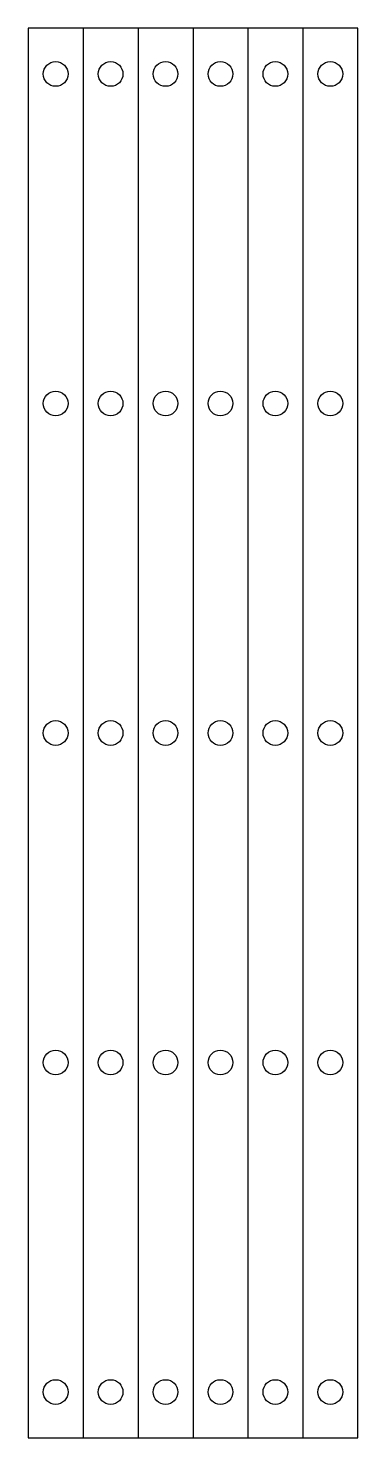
# Model space of a CAD drawing. Extents: x 132 to 168, y 34 to 188.
import ezdxf

# ---------------------------------------------------------------- set-up
doc = ezdxf.new("R2010")
doc.units = 0
doc.layers.add('0_2MM_PAPER', color=7, linetype='CONTINUOUS')

msp = doc.modelspace()

# ---------------------------------------------------------------- linework, layer by layer
at = {"layer": '0_2MM_PAPER'}
for p, q in [((138, 188), (132, 188)), ((132, 188), (132, 34)), ((144, 188), (138, 188)), ((138, 188), (138, 34)), ((150, 188), (144, 188)), ((144, 188), (144, 34)), ((156, 188), (150, 188)), ((150, 188), (150, 34)), ((162, 188), (156, 188)), ((156, 188), (156, 34)), ((162, 188), (162, 34)), ((168, 188), (162, 188)), ((168, 34), (168, 188)), ((132, 34), (138, 34)), ((138, 34), (144, 34)), ((144, 34), (150, 34)), ((150, 34), (156, 34)), ((156, 34), (162, 34)), ((162, 34), (168, 34))]:
    msp.add_line(p, q, dxfattribs=at)
for centre in [(135, 183), (141, 183), (147, 183), (153, 183), (159, 183), (165, 183), (135, 147), (141, 147), (147, 147), (153, 147), (159, 147), (165, 147), (135, 111), (141, 111), (147, 111), (153, 111), (159, 111), (165, 111), (135, 75), (141, 75), (147, 75), (153, 75), (159, 75), (165, 75), (135, 39), (141, 39), (147, 39), (153, 39), (159, 39), (165, 39)]:
    msp.add_circle(centre, 1.35, dxfattribs=at)

doc.saveas('drawing.dxf')
